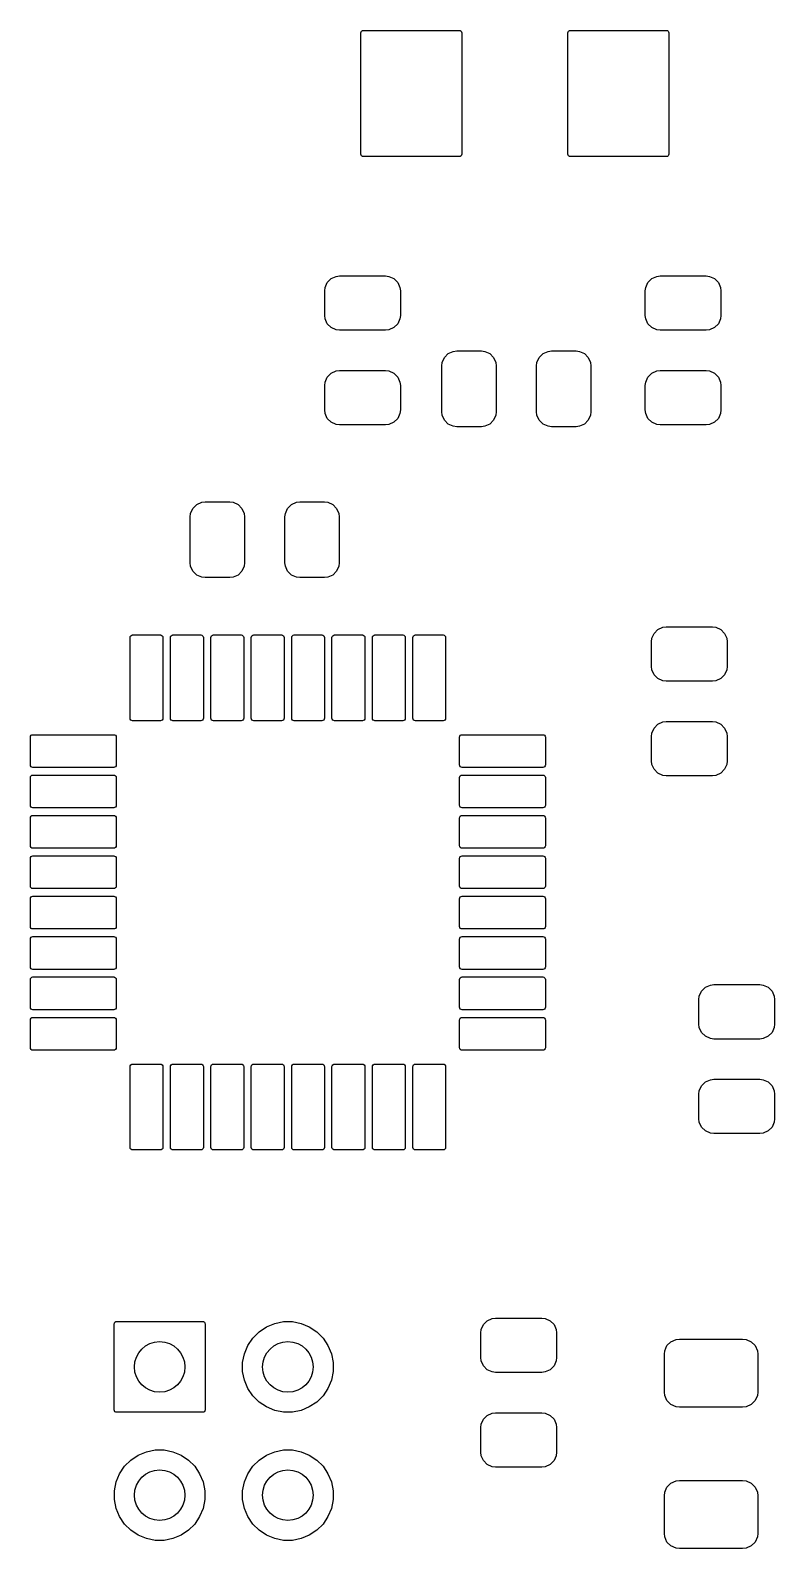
# Model space of a CAD drawing. Header units: inches. Extents: x 4.78 to 7.1, y -3.93 to -2.68.
# Drawn here: x 5.879 to 6.46, y -3.892 to -2.708 of the extents above; entities that cross this region are included whole.
import ezdxf

# ---------------------------------------------------------------- set-up
doc = ezdxf.new("R2010")
doc.units = ezdxf.units.IN
doc.header["$MEASUREMENT"] = 0
doc.layers.add('BLACK', color=250, linetype='CONTINUOUS')

msp = doc.modelspace()

# ---------------------------------------------------------------- linework, layer by layer
at = {"layer": 'BLACK', "linetype": 'CONTINUOUS'}
for p, q in [((6.1369, -2.7098), (6.1371, -2.709)), ((6.1369, -2.8042), (6.1369, -2.7098)), ((6.1371, -2.709), (6.1375, -2.7084)), ((6.1375, -2.7084), (6.1381, -2.7079)), ((6.1381, -2.7079), (6.1389, -2.7078)), ((6.1389, -2.7078), (6.2137, -2.7078)), ((6.2137, -2.7078), (6.2144, -2.7079)), ((6.2144, -2.7079), (6.2151, -2.7084)), ((6.2151, -2.7084), (6.2155, -2.709)), ((6.2155, -2.709), (6.2157, -2.7098)), ((6.2157, -2.7098), (6.2157, -2.8042)), ((6.2983, -2.7098), (6.2985, -2.709)), ((6.2983, -2.8042), (6.2983, -2.7098)), ((6.2985, -2.709), (6.2989, -2.7084)), ((6.2989, -2.7084), (6.2996, -2.7079)), ((6.2996, -2.7079), (6.3003, -2.7078)), ((6.3003, -2.7078), (6.3751, -2.7078)), ((6.3751, -2.7078), (6.3759, -2.7079)), ((6.3759, -2.7079), (6.3765, -2.7084)), ((6.3765, -2.7084), (6.3769, -2.709)), ((6.3769, -2.709), (6.3771, -2.7098)), ((6.3771, -2.7098), (6.3771, -2.8042)), ((6.1371, -2.805), (6.1369, -2.8042)), ((6.1375, -2.8056), (6.1371, -2.805)), ((6.1381, -2.8061), (6.1375, -2.8056)), ((6.2151, -2.8056), (6.2144, -2.8061)), ((6.2155, -2.805), (6.2151, -2.8056)), ((6.2157, -2.8042), (6.2155, -2.805)), ((6.2985, -2.805), (6.2983, -2.8042)), ((6.2989, -2.8056), (6.2985, -2.805)), ((6.2996, -2.8061), (6.2989, -2.8056)), ((6.3765, -2.8056), (6.3759, -2.8061)), ((6.3769, -2.805), (6.3765, -2.8056)), ((6.3771, -2.8042), (6.3769, -2.805)), ((6.1389, -2.8062), (6.1381, -2.8061)), ((6.2137, -2.8062), (6.1389, -2.8062)), ((6.2144, -2.8061), (6.2137, -2.8062)), ((6.3003, -2.8062), (6.2996, -2.8061)), ((6.3751, -2.8062), (6.3003, -2.8062)), ((6.3759, -2.8061), (6.3751, -2.8062)), ((6.1137, -2.9013), (6.1176, -2.8996)), ((6.1176, -2.8996), (6.1202, -2.8993)), ((6.1202, -2.8993), (6.1562, -2.8993)), ((6.1562, -2.8993), (6.1588, -2.8996)), ((6.1588, -2.8996), (6.1627, -2.9013)), ((6.3637, -2.9013), (6.3676, -2.8996)), ((6.3676, -2.8996), (6.3702, -2.8993)), ((6.3702, -2.8993), (6.4062, -2.8993)), ((6.4062, -2.8993), (6.4088, -2.8996)), ((6.4088, -2.8996), (6.4127, -2.9013)), ((6.1087, -2.9108), (6.109, -2.9082)), ((6.1087, -2.93), (6.1087, -2.9108)), ((6.109, -2.9082), (6.1107, -2.9043)), ((6.1107, -2.9043), (6.1137, -2.9013)), ((6.1627, -2.9013), (6.1657, -2.9043)), ((6.1657, -2.9043), (6.1674, -2.9082)), ((6.1674, -2.9082), (6.1677, -2.9108)), ((6.1677, -2.9108), (6.1677, -2.93)), ((6.3587, -2.9108), (6.359, -2.9082)), ((6.3587, -2.93), (6.3587, -2.9108)), ((6.359, -2.9082), (6.3607, -2.9043)), ((6.3607, -2.9043), (6.3637, -2.9013)), ((6.4127, -2.9013), (6.4157, -2.9043)), ((6.4157, -2.9043), (6.4174, -2.9082)), ((6.4174, -2.9082), (6.4177, -2.9108)), ((6.4177, -2.9108), (6.4177, -2.93)), ((6.109, -2.9327), (6.1087, -2.93)), ((6.1107, -2.9365), (6.109, -2.9327)), ((6.1674, -2.9327), (6.1657, -2.9365)), ((6.1677, -2.93), (6.1674, -2.9327)), ((6.359, -2.9327), (6.3587, -2.93)), ((6.3607, -2.9365), (6.359, -2.9327)), ((6.4174, -2.9327), (6.4157, -2.9365)), ((6.4177, -2.93), (6.4174, -2.9327)), ((6.1137, -2.9396), (6.1107, -2.9365)), ((6.1176, -2.9413), (6.1137, -2.9396)), ((6.1202, -2.9416), (6.1176, -2.9413)), ((6.1562, -2.9416), (6.1202, -2.9416)), ((6.1588, -2.9413), (6.1562, -2.9416)), ((6.1627, -2.9396), (6.1588, -2.9413)), ((6.1657, -2.9365), (6.1627, -2.9396)), ((6.3637, -2.9396), (6.3607, -2.9365)), ((6.3676, -2.9413), (6.3637, -2.9396)), ((6.3702, -2.9416), (6.3676, -2.9413)), ((6.4062, -2.9416), (6.3702, -2.9416)), ((6.4088, -2.9413), (6.4062, -2.9416)), ((6.4127, -2.9396), (6.4088, -2.9413)), ((6.4157, -2.9365), (6.4127, -2.9396)), ((6.2051, -2.9598), (6.209, -2.9581)), ((6.209, -2.9581), (6.2117, -2.9578)), ((6.2117, -2.9578), (6.2309, -2.9578)), ((6.2309, -2.9578), (6.2335, -2.9581)), ((6.2335, -2.9581), (6.2374, -2.9598)), ((6.279, -2.9598), (6.2829, -2.9581)), ((6.2829, -2.9581), (6.2855, -2.9578)), ((6.2855, -2.9578), (6.3047, -2.9578)), ((6.3047, -2.9578), (6.3073, -2.9581)), ((6.3073, -2.9581), (6.3112, -2.9598)), ((6.2001, -2.9694), (6.2004, -2.9667)), ((6.2001, -3.0053), (6.2001, -2.9694)), ((6.2004, -2.9667), (6.2021, -2.9628)), ((6.2021, -2.9628), (6.2051, -2.9598)), ((6.2374, -2.9598), (6.2404, -2.9628)), ((6.2404, -2.9628), (6.2421, -2.9667)), ((6.2421, -2.9667), (6.2424, -2.9694)), ((6.2424, -2.9694), (6.2424, -3.0053)), ((6.2739, -2.9694), (6.2742, -2.9667)), ((6.2739, -3.0053), (6.2739, -2.9694)), ((6.2742, -2.9667), (6.276, -2.9628)), ((6.276, -2.9628), (6.279, -2.9598)), ((6.3112, -2.9598), (6.3142, -2.9628)), ((6.3142, -2.9628), (6.316, -2.9667)), ((6.316, -2.9667), (6.3163, -2.9694)), ((6.3163, -2.9694), (6.3163, -3.0053)), ((6.1087, -2.9846), (6.109, -2.982)), ((6.109, -2.982), (6.1107, -2.9781)), ((6.1107, -2.9781), (6.1137, -2.9751)), ((6.1137, -2.9751), (6.1176, -2.9734)), ((6.1176, -2.9734), (6.1202, -2.9731)), ((6.1202, -2.9731), (6.1562, -2.9731)), ((6.1562, -2.9731), (6.1588, -2.9734)), ((6.1588, -2.9734), (6.1627, -2.9751)), ((6.1627, -2.9751), (6.1657, -2.9781)), ((6.1657, -2.9781), (6.1674, -2.982)), ((6.1674, -2.982), (6.1677, -2.9846)), ((6.3587, -2.9846), (6.359, -2.982)), ((6.359, -2.982), (6.3607, -2.9781)), ((6.3607, -2.9781), (6.3637, -2.9751)), ((6.3637, -2.9751), (6.3676, -2.9734)), ((6.3676, -2.9734), (6.3702, -2.9731)), ((6.3702, -2.9731), (6.4062, -2.9731)), ((6.4062, -2.9731), (6.4088, -2.9734)), ((6.4088, -2.9734), (6.4127, -2.9751)), ((6.4127, -2.9751), (6.4157, -2.9781)), ((6.4157, -2.9781), (6.4174, -2.982)), ((6.4174, -2.982), (6.4177, -2.9846)), ((6.1087, -3.0038), (6.1087, -2.9846)), ((6.1677, -2.9846), (6.1677, -3.0038)), ((6.3587, -3.0038), (6.3587, -2.9846)), ((6.4177, -2.9846), (6.4177, -3.0038)), ((6.109, -3.0065), (6.1087, -3.0038)), ((6.1107, -3.0104), (6.109, -3.0065)), ((6.1674, -3.0065), (6.1657, -3.0104)), ((6.1677, -3.0038), (6.1674, -3.0065)), ((6.2004, -3.0079), (6.2001, -3.0053)), ((6.2424, -3.0053), (6.2421, -3.0079)), ((6.2742, -3.0079), (6.2739, -3.0053)), ((6.3163, -3.0053), (6.316, -3.0079)), ((6.359, -3.0065), (6.3587, -3.0038)), ((6.3607, -3.0104), (6.359, -3.0065)), ((6.4174, -3.0065), (6.4157, -3.0104)), ((6.4177, -3.0038), (6.4174, -3.0065)), ((6.1137, -3.0134), (6.1107, -3.0104)), ((6.1176, -3.0151), (6.1137, -3.0134)), ((6.1202, -3.0154), (6.1176, -3.0151)), ((6.1562, -3.0154), (6.1202, -3.0154)), ((6.1588, -3.0151), (6.1562, -3.0154)), ((6.1627, -3.0134), (6.1588, -3.0151)), ((6.1657, -3.0104), (6.1627, -3.0134)), ((6.2021, -3.0118), (6.2004, -3.0079)), ((6.2051, -3.0148), (6.2021, -3.0118)), ((6.209, -3.0165), (6.2051, -3.0148)), ((6.2117, -3.0169), (6.209, -3.0165)), ((6.2309, -3.0169), (6.2117, -3.0169)), ((6.2335, -3.0165), (6.2309, -3.0169)), ((6.2374, -3.0148), (6.2335, -3.0165)), ((6.2404, -3.0118), (6.2374, -3.0148)), ((6.2421, -3.0079), (6.2404, -3.0118)), ((6.276, -3.0118), (6.2742, -3.0079)), ((6.279, -3.0148), (6.276, -3.0118)), ((6.2829, -3.0165), (6.279, -3.0148)), ((6.2855, -3.0169), (6.2829, -3.0165)), ((6.3047, -3.0169), (6.2855, -3.0169)), ((6.3073, -3.0165), (6.3047, -3.0169)), ((6.3112, -3.0148), (6.3073, -3.0165)), ((6.3142, -3.0118), (6.3112, -3.0148)), ((6.316, -3.0079), (6.3142, -3.0118)), ((6.3637, -3.0134), (6.3607, -3.0104)), ((6.3676, -3.0151), (6.3637, -3.0134)), ((6.3702, -3.0154), (6.3676, -3.0151)), ((6.4062, -3.0154), (6.3702, -3.0154)), ((6.4088, -3.0151), (6.4062, -3.0154)), ((6.4127, -3.0134), (6.4088, -3.0151)), ((6.4157, -3.0104), (6.4127, -3.0134)), ((6.006, -3.0805), (6.009, -3.0775)), ((6.009, -3.0775), (6.0128, -3.0758)), ((6.0128, -3.0758), (6.0155, -3.0755)), ((6.0155, -3.0755), (6.0347, -3.0755)), ((6.0347, -3.0755), (6.0373, -3.0758)), ((6.0373, -3.0758), (6.0412, -3.0775)), ((6.0412, -3.0775), (6.0442, -3.0805)), ((6.0798, -3.0805), (6.0828, -3.0775)), ((6.0828, -3.0775), (6.0867, -3.0758)), ((6.0867, -3.0758), (6.0893, -3.0755)), ((6.0893, -3.0755), (6.1085, -3.0755)), ((6.1085, -3.0755), (6.1112, -3.0758)), ((6.1112, -3.0758), (6.115, -3.0775)), ((6.115, -3.0775), (6.118, -3.0805)), ((6.0039, -3.087), (6.0042, -3.0844)), ((6.0039, -3.123), (6.0039, -3.087)), ((6.0042, -3.0844), (6.006, -3.0805)), ((6.0442, -3.0805), (6.0459, -3.0844)), ((6.0459, -3.0844), (6.0463, -3.087)), ((6.0463, -3.087), (6.0463, -3.123)), ((6.0777, -3.087), (6.0781, -3.0844)), ((6.0777, -3.123), (6.0777, -3.087)), ((6.0781, -3.0844), (6.0798, -3.0805)), ((6.118, -3.0805), (6.1198, -3.0844)), ((6.1198, -3.0844), (6.1201, -3.087)), ((6.1201, -3.087), (6.1201, -3.123)), ((6.0042, -3.1256), (6.0039, -3.123)), ((6.0463, -3.123), (6.0459, -3.1256)), ((6.0781, -3.1256), (6.0777, -3.123)), ((6.1201, -3.123), (6.1198, -3.1256)), ((6.006, -3.1295), (6.0042, -3.1256)), ((6.009, -3.1325), (6.006, -3.1295)), ((6.0128, -3.1342), (6.009, -3.1325)), ((6.0155, -3.1345), (6.0128, -3.1342)), ((6.0347, -3.1345), (6.0155, -3.1345)), ((6.0373, -3.1342), (6.0347, -3.1345)), ((6.0412, -3.1325), (6.0373, -3.1342)), ((6.0442, -3.1295), (6.0412, -3.1325)), ((6.0459, -3.1256), (6.0442, -3.1295)), ((6.0798, -3.1295), (6.0781, -3.1256)), ((6.0828, -3.1325), (6.0798, -3.1295)), ((6.0867, -3.1342), (6.0828, -3.1325)), ((6.0893, -3.1345), (6.0867, -3.1342)), ((6.1085, -3.1345), (6.0893, -3.1345)), ((6.1112, -3.1342), (6.1085, -3.1345)), ((6.115, -3.1325), (6.1112, -3.1342)), ((6.118, -3.1295), (6.115, -3.1325)), ((6.1198, -3.1256), (6.118, -3.1295)), ((5.957, -3.1812), (5.9571, -3.1804)), ((5.957, -3.2442), (5.957, -3.1812)), ((5.9571, -3.1804), (5.9575, -3.1798)), ((5.9575, -3.1798), (5.9582, -3.1794)), ((5.9582, -3.1794), (5.9589, -3.1792)), ((5.9589, -3.1792), (5.9806, -3.1792)), ((5.9806, -3.1792), (5.9813, -3.1794)), ((5.9813, -3.1794), (5.982, -3.1798)), ((5.982, -3.1798), (5.9824, -3.1804)), ((5.9824, -3.1804), (5.9826, -3.1812)), ((5.9826, -3.1812), (5.9826, -3.2442)), ((5.9885, -3.1812), (5.9886, -3.1804)), ((5.9885, -3.2442), (5.9885, -3.1812)), ((5.9886, -3.1804), (5.989, -3.1798)), ((5.989, -3.1798), (5.9897, -3.1794)), ((5.9897, -3.1794), (5.9904, -3.1792)), ((5.9904, -3.1792), (6.0121, -3.1792)), ((6.0121, -3.1792), (6.0128, -3.1794)), ((6.0128, -3.1794), (6.0135, -3.1798)), ((6.0135, -3.1798), (6.0139, -3.1804)), ((6.0139, -3.1804), (6.0141, -3.1812)), ((6.0141, -3.1812), (6.0141, -3.2442)), ((6.02, -3.1812), (6.0201, -3.1804)), ((6.02, -3.2442), (6.02, -3.1812)), ((6.0201, -3.1804), (6.0205, -3.1798)), ((6.0205, -3.1798), (6.0212, -3.1794)), ((6.0212, -3.1794), (6.0219, -3.1792)), ((6.0219, -3.1792), (6.0436, -3.1792)), ((6.0436, -3.1792), (6.0443, -3.1794)), ((6.0443, -3.1794), (6.045, -3.1798)), ((6.045, -3.1798), (6.0454, -3.1804)), ((6.0454, -3.1804), (6.0456, -3.1812)), ((6.0456, -3.1812), (6.0456, -3.2442)), ((6.0515, -3.1812), (6.0516, -3.1804)), ((6.0515, -3.2442), (6.0515, -3.1812)), ((6.0516, -3.1804), (6.052, -3.1798)), ((6.052, -3.1798), (6.0527, -3.1794)), ((6.0527, -3.1794), (6.0534, -3.1792)), ((6.0534, -3.1792), (6.0751, -3.1792)), ((6.0751, -3.1792), (6.0758, -3.1794)), ((6.0758, -3.1794), (6.0765, -3.1798)), ((6.0765, -3.1798), (6.0769, -3.1804)), ((6.0769, -3.1804), (6.077, -3.1812)), ((6.077, -3.1812), (6.077, -3.2442)), ((6.083, -3.1812), (6.0831, -3.1804)), ((6.083, -3.2442), (6.083, -3.1812)), ((6.0831, -3.1804), (6.0835, -3.1798)), ((6.0835, -3.1798), (6.0842, -3.1794)), ((6.0842, -3.1794), (6.0849, -3.1792)), ((6.0849, -3.1792), (6.1066, -3.1792)), ((6.1066, -3.1792), (6.1073, -3.1794)), ((6.1073, -3.1794), (6.108, -3.1798)), ((6.108, -3.1798), (6.1084, -3.1804)), ((6.1084, -3.1804), (6.1085, -3.1812)), ((6.1085, -3.1812), (6.1085, -3.2442)), ((6.1144, -3.1812), (6.1146, -3.1804)), ((6.1144, -3.2442), (6.1144, -3.1812)), ((6.1146, -3.1804), (6.115, -3.1798)), ((6.115, -3.1798), (6.1157, -3.1794)), ((6.1157, -3.1794), (6.1164, -3.1792)), ((6.1164, -3.1792), (6.1381, -3.1792)), ((6.1381, -3.1792), (6.1388, -3.1794)), ((6.1388, -3.1794), (6.1395, -3.1798)), ((6.1395, -3.1798), (6.1399, -3.1804)), ((6.1399, -3.1804), (6.14, -3.1812)), ((6.14, -3.1812), (6.14, -3.2442)), ((6.1459, -3.1812), (6.1461, -3.1804)), ((6.1459, -3.2442), (6.1459, -3.1812)), ((6.1461, -3.1804), (6.1465, -3.1798)), ((6.1465, -3.1798), (6.1472, -3.1794)), ((6.1472, -3.1794), (6.1479, -3.1792)), ((6.1479, -3.1792), (6.1696, -3.1792)), ((6.1696, -3.1792), (6.1703, -3.1794)), ((6.1703, -3.1794), (6.171, -3.1798)), ((6.171, -3.1798), (6.1714, -3.1804)), ((6.1714, -3.1804), (6.1715, -3.1812)), ((6.1715, -3.1812), (6.1715, -3.2442)), ((6.1774, -3.1812), (6.1776, -3.1804)), ((6.1774, -3.2442), (6.1774, -3.1812)), ((6.1776, -3.1804), (6.178, -3.1798)), ((6.178, -3.1798), (6.1787, -3.1794)), ((6.1787, -3.1794), (6.1794, -3.1792)), ((6.1794, -3.1792), (6.2011, -3.1792)), ((6.2011, -3.1792), (6.2018, -3.1794)), ((6.2018, -3.1794), (6.2025, -3.1798)), ((6.2025, -3.1798), (6.2029, -3.1804)), ((6.2029, -3.1804), (6.203, -3.1812)), ((6.203, -3.1812), (6.203, -3.2442)), ((6.3635, -3.1845), (6.3638, -3.1818)), ((6.3635, -3.2037), (6.3635, -3.1845)), ((6.3638, -3.1818), (6.3655, -3.178)), ((6.3655, -3.178), (6.3685, -3.175)), ((6.3685, -3.175), (6.3724, -3.1732)), ((6.3724, -3.1732), (6.375, -3.1729)), ((6.375, -3.1729), (6.411, -3.1729)), ((6.411, -3.1729), (6.4136, -3.1732)), ((6.4136, -3.1732), (6.4175, -3.175)), ((6.4175, -3.175), (6.4205, -3.178)), ((6.4205, -3.178), (6.4222, -3.1818)), ((6.4222, -3.1818), (6.4225, -3.1845)), ((6.4225, -3.1845), (6.4225, -3.2037)), ((6.3638, -3.2063), (6.3635, -3.2037)), ((6.3655, -3.2102), (6.3638, -3.2063)), ((6.4222, -3.2063), (6.4205, -3.2102)), ((6.4225, -3.2037), (6.4222, -3.2063)), ((6.3685, -3.2132), (6.3655, -3.2102)), ((6.3724, -3.2149), (6.3685, -3.2132)), ((6.375, -3.2153), (6.3724, -3.2149)), ((6.411, -3.2153), (6.375, -3.2153)), ((6.4136, -3.2149), (6.411, -3.2153)), ((6.4175, -3.2132), (6.4136, -3.2149)), ((6.4205, -3.2102), (6.4175, -3.2132)), ((5.9571, -3.2449), (5.957, -3.2442)), ((5.9575, -3.2456), (5.9571, -3.2449)), ((5.9582, -3.246), (5.9575, -3.2456)), ((5.9589, -3.2461), (5.9582, -3.246)), ((5.9806, -3.2461), (5.9589, -3.2461)), ((5.9813, -3.246), (5.9806, -3.2461)), ((5.982, -3.2456), (5.9813, -3.246)), ((5.9824, -3.2449), (5.982, -3.2456)), ((5.9826, -3.2442), (5.9824, -3.2449)), ((5.9886, -3.2449), (5.9885, -3.2442)), ((5.989, -3.2456), (5.9886, -3.2449)), ((5.9897, -3.246), (5.989, -3.2456)), ((5.9904, -3.2461), (5.9897, -3.246)), ((6.0121, -3.2461), (5.9904, -3.2461)), ((6.0128, -3.246), (6.0121, -3.2461)), ((6.0135, -3.2456), (6.0128, -3.246)), ((6.0139, -3.2449), (6.0135, -3.2456)), ((6.0141, -3.2442), (6.0139, -3.2449)), ((6.0201, -3.2449), (6.02, -3.2442)), ((6.0205, -3.2456), (6.0201, -3.2449)), ((6.0212, -3.246), (6.0205, -3.2456)), ((6.0219, -3.2461), (6.0212, -3.246)), ((6.0436, -3.2461), (6.0219, -3.2461)), ((6.0443, -3.246), (6.0436, -3.2461)), ((6.045, -3.2456), (6.0443, -3.246)), ((6.0454, -3.2449), (6.045, -3.2456)), ((6.0456, -3.2442), (6.0454, -3.2449)), ((6.0516, -3.2449), (6.0515, -3.2442)), ((6.052, -3.2456), (6.0516, -3.2449)), ((6.0527, -3.246), (6.052, -3.2456)), ((6.0534, -3.2461), (6.0527, -3.246)), ((6.0751, -3.2461), (6.0534, -3.2461)), ((6.0758, -3.246), (6.0751, -3.2461)), ((6.0765, -3.2456), (6.0758, -3.246)), ((6.0769, -3.2449), (6.0765, -3.2456)), ((6.077, -3.2442), (6.0769, -3.2449)), ((6.0831, -3.2449), (6.083, -3.2442)), ((6.0835, -3.2456), (6.0831, -3.2449)), ((6.0842, -3.246), (6.0835, -3.2456)), ((6.0849, -3.2461), (6.0842, -3.246)), ((6.1066, -3.2461), (6.0849, -3.2461)), ((6.1073, -3.246), (6.1066, -3.2461)), ((6.108, -3.2456), (6.1073, -3.246)), ((6.1084, -3.2449), (6.108, -3.2456)), ((6.1085, -3.2442), (6.1084, -3.2449)), ((6.1146, -3.2449), (6.1144, -3.2442)), ((6.115, -3.2456), (6.1146, -3.2449)), ((6.1157, -3.246), (6.115, -3.2456)), ((6.1164, -3.2461), (6.1157, -3.246)), ((6.1381, -3.2461), (6.1164, -3.2461)), ((6.1388, -3.246), (6.1381, -3.2461)), ((6.1395, -3.2456), (6.1388, -3.246)), ((6.1399, -3.2449), (6.1395, -3.2456)), ((6.14, -3.2442), (6.1399, -3.2449)), ((6.1461, -3.2449), (6.1459, -3.2442)), ((6.1465, -3.2456), (6.1461, -3.2449)), ((6.1472, -3.246), (6.1465, -3.2456)), ((6.1479, -3.2461), (6.1472, -3.246)), ((6.1696, -3.2461), (6.1479, -3.2461)), ((6.1703, -3.246), (6.1696, -3.2461)), ((6.171, -3.2456), (6.1703, -3.246)), ((6.1714, -3.2449), (6.171, -3.2456)), ((6.1715, -3.2442), (6.1714, -3.2449)), ((6.1776, -3.2449), (6.1774, -3.2442)), ((6.178, -3.2456), (6.1776, -3.2449)), ((6.1787, -3.246), (6.178, -3.2456)), ((6.1794, -3.2461), (6.1787, -3.246)), ((6.2011, -3.2461), (6.1794, -3.2461)), ((6.2018, -3.246), (6.2011, -3.2461)), ((6.2025, -3.2456), (6.2018, -3.246)), ((6.2029, -3.2449), (6.2025, -3.2456)), ((6.203, -3.2442), (6.2029, -3.2449)), ((6.3635, -3.2583), (6.3638, -3.2557)), ((6.3638, -3.2557), (6.3655, -3.2518)), ((6.3655, -3.2518), (6.3685, -3.2488)), ((6.3685, -3.2488), (6.3724, -3.2471)), ((6.3724, -3.2471), (6.375, -3.2467)), ((6.375, -3.2467), (6.411, -3.2467)), ((6.411, -3.2467), (6.4136, -3.2471)), ((6.4136, -3.2471), (6.4175, -3.2488)), ((6.4175, -3.2488), (6.4205, -3.2518)), ((6.4205, -3.2518), (6.4222, -3.2557)), ((6.4222, -3.2557), (6.4225, -3.2583)), ((5.8792, -3.2589), (5.8794, -3.2582)), ((5.8792, -3.2806), (5.8792, -3.2589)), ((5.8794, -3.2582), (5.8798, -3.2575)), ((5.8798, -3.2575), (5.8804, -3.2571)), ((5.8804, -3.2571), (5.8812, -3.257)), ((5.8812, -3.257), (5.9442, -3.257)), ((5.9442, -3.257), (5.9449, -3.2571)), ((5.9449, -3.2571), (5.9456, -3.2575)), ((5.9456, -3.2575), (5.946, -3.2582)), ((5.946, -3.2582), (5.9461, -3.2589)), ((5.9461, -3.2589), (5.9461, -3.2806)), ((6.2139, -3.2589), (6.214, -3.2582)), ((6.2139, -3.2806), (6.2139, -3.2589)), ((6.214, -3.2582), (6.2144, -3.2575)), ((6.2144, -3.2575), (6.2151, -3.2571)), ((6.2151, -3.2571), (6.2158, -3.257)), ((6.2158, -3.257), (6.2788, -3.257)), ((6.2788, -3.257), (6.2796, -3.2571)), ((6.2796, -3.2571), (6.2802, -3.2575)), ((6.2802, -3.2575), (6.2806, -3.2582)), ((6.2806, -3.2582), (6.2808, -3.2589)), ((6.2808, -3.2589), (6.2808, -3.2806)), ((6.3635, -3.2775), (6.3635, -3.2583)), ((6.4225, -3.2583), (6.4225, -3.2775)), ((6.3638, -3.2802), (6.3635, -3.2775)), ((6.4225, -3.2775), (6.4222, -3.2802)), ((5.8794, -3.2813), (5.8792, -3.2806)), ((5.8792, -3.2904), (5.8794, -3.2897)), ((5.8792, -3.3121), (5.8792, -3.2904)), ((5.8798, -3.282), (5.8794, -3.2813)), ((5.8794, -3.2897), (5.8798, -3.289)), ((5.8804, -3.2824), (5.8798, -3.282)), ((5.8798, -3.289), (5.8804, -3.2886)), ((5.8812, -3.2826), (5.8804, -3.2824)), ((5.8804, -3.2886), (5.8812, -3.2885)), ((5.9442, -3.2826), (5.8812, -3.2826)), ((5.8812, -3.2885), (5.9442, -3.2885)), ((5.9449, -3.2824), (5.9442, -3.2826)), ((5.9442, -3.2885), (5.9449, -3.2886)), ((5.9456, -3.282), (5.9449, -3.2824)), ((5.9449, -3.2886), (5.9456, -3.289)), ((5.946, -3.2813), (5.9456, -3.282)), ((5.9456, -3.289), (5.946, -3.2897)), ((5.9461, -3.2806), (5.946, -3.2813)), ((5.946, -3.2897), (5.9461, -3.2904)), ((5.9461, -3.2904), (5.9461, -3.3121)), ((6.214, -3.2813), (6.2139, -3.2806)), ((6.2139, -3.2904), (6.214, -3.2897)), ((6.2139, -3.3121), (6.2139, -3.2904)), ((6.2144, -3.282), (6.214, -3.2813)), ((6.214, -3.2897), (6.2144, -3.289)), ((6.2151, -3.2824), (6.2144, -3.282)), ((6.2144, -3.289), (6.2151, -3.2886)), ((6.2158, -3.2826), (6.2151, -3.2824)), ((6.2151, -3.2886), (6.2158, -3.2885)), ((6.2788, -3.2826), (6.2158, -3.2826)), ((6.2158, -3.2885), (6.2788, -3.2885)), ((6.2796, -3.2824), (6.2788, -3.2826)), ((6.2788, -3.2885), (6.2796, -3.2886)), ((6.2802, -3.282), (6.2796, -3.2824)), ((6.2796, -3.2886), (6.2802, -3.289)), ((6.2806, -3.2813), (6.2802, -3.282)), ((6.2802, -3.289), (6.2806, -3.2897)), ((6.2808, -3.2806), (6.2806, -3.2813)), ((6.2806, -3.2897), (6.2808, -3.2904)), ((6.2808, -3.2904), (6.2808, -3.3121)), ((6.3655, -3.284), (6.3638, -3.2802)), ((6.3685, -3.287), (6.3655, -3.284)), ((6.3724, -3.2888), (6.3685, -3.287)), ((6.375, -3.2891), (6.3724, -3.2888)), ((6.411, -3.2891), (6.375, -3.2891)), ((6.4136, -3.2888), (6.411, -3.2891)), ((6.4175, -3.287), (6.4136, -3.2888)), ((6.4205, -3.284), (6.4175, -3.287)), ((6.4222, -3.2802), (6.4205, -3.284)), ((5.8794, -3.3128), (5.8792, -3.3121)), ((5.8798, -3.3135), (5.8794, -3.3128)), ((5.8804, -3.3139), (5.8798, -3.3135)), ((5.8812, -3.3141), (5.8804, -3.3139)), ((5.9442, -3.3141), (5.8812, -3.3141)), ((5.9449, -3.3139), (5.9442, -3.3141)), ((5.9456, -3.3135), (5.9449, -3.3139)), ((5.946, -3.3128), (5.9456, -3.3135)), ((5.9461, -3.3121), (5.946, -3.3128)), ((6.214, -3.3128), (6.2139, -3.3121)), ((6.2144, -3.3135), (6.214, -3.3128)), ((6.2151, -3.3139), (6.2144, -3.3135)), ((6.2158, -3.3141), (6.2151, -3.3139)), ((6.2788, -3.3141), (6.2158, -3.3141)), ((6.2796, -3.3139), (6.2788, -3.3141)), ((6.2802, -3.3135), (6.2796, -3.3139)), ((6.2806, -3.3128), (6.2802, -3.3135)), ((6.2808, -3.3121), (6.2806, -3.3128)), ((5.8792, -3.3219), (5.8794, -3.3212)), ((5.8792, -3.3436), (5.8792, -3.3219)), ((5.8794, -3.3212), (5.8798, -3.3205)), ((5.8798, -3.3205), (5.8804, -3.3201)), ((5.8804, -3.3201), (5.8812, -3.32)), ((5.8812, -3.32), (5.9442, -3.32)), ((5.9442, -3.32), (5.9449, -3.3201)), ((5.9449, -3.3201), (5.9456, -3.3205)), ((5.9456, -3.3205), (5.946, -3.3212)), ((5.946, -3.3212), (5.9461, -3.3219)), ((5.9461, -3.3219), (5.9461, -3.3436)), ((6.2139, -3.3219), (6.214, -3.3212)), ((6.2139, -3.3436), (6.2139, -3.3219)), ((6.214, -3.3212), (6.2144, -3.3205)), ((6.2144, -3.3205), (6.2151, -3.3201)), ((6.2151, -3.3201), (6.2158, -3.32)), ((6.2158, -3.32), (6.2788, -3.32)), ((6.2788, -3.32), (6.2796, -3.3201)), ((6.2796, -3.3201), (6.2802, -3.3205)), ((6.2802, -3.3205), (6.2806, -3.3212)), ((6.2806, -3.3212), (6.2808, -3.3219)), ((6.2808, -3.3219), (6.2808, -3.3436)), ((5.8794, -3.3443), (5.8792, -3.3436)), ((5.8798, -3.345), (5.8794, -3.3443)), ((5.8804, -3.3454), (5.8798, -3.345)), ((5.8812, -3.3456), (5.8804, -3.3454)), ((5.9442, -3.3456), (5.8812, -3.3456)), ((5.9449, -3.3454), (5.9442, -3.3456)), ((5.9456, -3.345), (5.9449, -3.3454)), ((5.946, -3.3443), (5.9456, -3.345)), ((5.9461, -3.3436), (5.946, -3.3443)), ((6.214, -3.3443), (6.2139, -3.3436)), ((6.2144, -3.345), (6.214, -3.3443)), ((6.2151, -3.3454), (6.2144, -3.345)), ((6.2158, -3.3456), (6.2151, -3.3454)), ((6.2788, -3.3456), (6.2158, -3.3456)), ((6.2796, -3.3454), (6.2788, -3.3456)), ((6.2802, -3.345), (6.2796, -3.3454)), ((6.2806, -3.3443), (6.2802, -3.345)), ((6.2808, -3.3436), (6.2806, -3.3443)), ((5.8792, -3.3534), (5.8794, -3.3527)), ((5.8792, -3.3751), (5.8792, -3.3534)), ((5.8794, -3.3527), (5.8798, -3.352)), ((5.8798, -3.352), (5.8804, -3.3516)), ((5.8804, -3.3516), (5.8812, -3.3515)), ((5.8812, -3.3515), (5.9442, -3.3515)), ((5.9442, -3.3515), (5.9449, -3.3516)), ((5.9449, -3.3516), (5.9456, -3.352)), ((5.9456, -3.352), (5.946, -3.3527)), ((5.946, -3.3527), (5.9461, -3.3534)), ((5.9461, -3.3534), (5.9461, -3.3751)), ((6.2139, -3.3534), (6.214, -3.3527)), ((6.2139, -3.3751), (6.2139, -3.3534)), ((6.214, -3.3527), (6.2144, -3.352)), ((6.2144, -3.352), (6.2151, -3.3516)), ((6.2151, -3.3516), (6.2158, -3.3515)), ((6.2158, -3.3515), (6.2788, -3.3515)), ((6.2788, -3.3515), (6.2796, -3.3516)), ((6.2796, -3.3516), (6.2802, -3.352)), ((6.2802, -3.352), (6.2806, -3.3527)), ((6.2806, -3.3527), (6.2808, -3.3534)), ((6.2808, -3.3534), (6.2808, -3.3751)), ((5.8794, -3.3758), (5.8792, -3.3751)), ((5.8792, -3.3849), (5.8794, -3.3842)), ((5.8792, -3.4066), (5.8792, -3.3849)), ((5.8798, -3.3765), (5.8794, -3.3758)), ((5.8794, -3.3842), (5.8798, -3.3835)), ((5.8804, -3.3769), (5.8798, -3.3765)), ((5.8798, -3.3835), (5.8804, -3.3831)), ((5.8812, -3.377), (5.8804, -3.3769)), ((5.8804, -3.3831), (5.8812, -3.383)), ((5.9442, -3.377), (5.8812, -3.377)), ((5.8812, -3.383), (5.9442, -3.383)), ((5.9449, -3.3769), (5.9442, -3.377)), ((5.9442, -3.383), (5.9449, -3.3831)), ((5.9456, -3.3765), (5.9449, -3.3769)), ((5.9449, -3.3831), (5.9456, -3.3835)), ((5.946, -3.3758), (5.9456, -3.3765)), ((5.9456, -3.3835), (5.946, -3.3842)), ((5.9461, -3.3751), (5.946, -3.3758)), ((5.946, -3.3842), (5.9461, -3.3849)), ((5.9461, -3.3849), (5.9461, -3.4066)), ((6.214, -3.3758), (6.2139, -3.3751)), ((6.2139, -3.3849), (6.214, -3.3842)), ((6.2139, -3.4066), (6.2139, -3.3849)), ((6.2144, -3.3765), (6.214, -3.3758)), ((6.214, -3.3842), (6.2144, -3.3835)), ((6.2151, -3.3769), (6.2144, -3.3765)), ((6.2144, -3.3835), (6.2151, -3.3831)), ((6.2158, -3.377), (6.2151, -3.3769)), ((6.2151, -3.3831), (6.2158, -3.383)), ((6.2788, -3.377), (6.2158, -3.377)), ((6.2158, -3.383), (6.2788, -3.383)), ((6.2796, -3.3769), (6.2788, -3.377)), ((6.2788, -3.383), (6.2796, -3.3831)), ((6.2802, -3.3765), (6.2796, -3.3769)), ((6.2796, -3.3831), (6.2802, -3.3835)), ((6.2806, -3.3758), (6.2802, -3.3765)), ((6.2802, -3.3835), (6.2806, -3.3842)), ((6.2808, -3.3751), (6.2806, -3.3758)), ((6.2806, -3.3842), (6.2808, -3.3849)), ((6.2808, -3.3849), (6.2808, -3.4066)), ((5.8794, -3.4073), (5.8792, -3.4066)), ((5.8798, -3.408), (5.8794, -3.4073)), ((5.8804, -3.4084), (5.8798, -3.408)), ((5.8812, -3.4085), (5.8804, -3.4084)), ((5.9442, -3.4085), (5.8812, -3.4085)), ((5.9449, -3.4084), (5.9442, -3.4085)), ((5.9456, -3.408), (5.9449, -3.4084)), ((5.946, -3.4073), (5.9456, -3.408)), ((5.9461, -3.4066), (5.946, -3.4073)), ((6.214, -3.4073), (6.2139, -3.4066)), ((6.2144, -3.408), (6.214, -3.4073)), ((6.2151, -3.4084), (6.2144, -3.408)), ((6.2158, -3.4085), (6.2151, -3.4084)), ((6.2788, -3.4085), (6.2158, -3.4085)), ((6.2796, -3.4084), (6.2788, -3.4085)), ((6.2802, -3.408), (6.2796, -3.4084)), ((6.2806, -3.4073), (6.2802, -3.408)), ((6.2808, -3.4066), (6.2806, -3.4073)), ((5.8792, -3.4164), (5.8794, -3.4157)), ((5.8792, -3.4381), (5.8792, -3.4164)), ((5.8794, -3.4157), (5.8798, -3.415)), ((5.8798, -3.415), (5.8804, -3.4146)), ((5.8804, -3.4146), (5.8812, -3.4144)), ((5.8812, -3.4144), (5.9442, -3.4144)), ((5.9442, -3.4144), (5.9449, -3.4146)), ((5.9449, -3.4146), (5.9456, -3.415)), ((5.9456, -3.415), (5.946, -3.4157)), ((5.946, -3.4157), (5.9461, -3.4164)), ((5.9461, -3.4164), (5.9461, -3.4381)), ((6.2139, -3.4164), (6.214, -3.4157)), ((6.2139, -3.4381), (6.2139, -3.4164)), ((6.214, -3.4157), (6.2144, -3.415)), ((6.2144, -3.415), (6.2151, -3.4146)), ((6.2151, -3.4146), (6.2158, -3.4144)), ((6.2158, -3.4144), (6.2788, -3.4144)), ((6.2788, -3.4144), (6.2796, -3.4146)), ((6.2796, -3.4146), (6.2802, -3.415)), ((6.2802, -3.415), (6.2806, -3.4157)), ((6.2806, -3.4157), (6.2808, -3.4164)), ((6.2808, -3.4164), (6.2808, -3.4381)), ((5.8794, -3.4388), (5.8792, -3.4381)), ((5.8798, -3.4395), (5.8794, -3.4388)), ((5.8804, -3.4399), (5.8798, -3.4395)), ((5.8812, -3.44), (5.8804, -3.4399)), ((5.9442, -3.44), (5.8812, -3.44)), ((5.9449, -3.4399), (5.9442, -3.44)), ((5.9456, -3.4395), (5.9449, -3.4399)), ((5.946, -3.4388), (5.9456, -3.4395)), ((5.9461, -3.4381), (5.946, -3.4388)), ((6.214, -3.4388), (6.2139, -3.4381)), ((6.2144, -3.4395), (6.214, -3.4388)), ((6.2151, -3.4399), (6.2144, -3.4395)), ((6.2158, -3.44), (6.2151, -3.4399)), ((6.2788, -3.44), (6.2158, -3.44)), ((6.2796, -3.4399), (6.2788, -3.44)), ((6.2802, -3.4395), (6.2796, -3.4399)), ((6.2806, -3.4388), (6.2802, -3.4395)), ((6.2808, -3.4381), (6.2806, -3.4388)), ((5.8792, -3.4479), (5.8794, -3.4472)), ((5.8792, -3.4696), (5.8792, -3.4479)), ((5.8794, -3.4472), (5.8798, -3.4465)), ((5.8798, -3.4465), (5.8804, -3.4461)), ((5.8804, -3.4461), (5.8812, -3.4459)), ((5.8812, -3.4459), (5.9442, -3.4459)), ((5.9442, -3.4459), (5.9449, -3.4461)), ((5.9449, -3.4461), (5.9456, -3.4465)), ((5.9456, -3.4465), (5.946, -3.4472)), ((5.946, -3.4472), (5.9461, -3.4479)), ((5.9461, -3.4479), (5.9461, -3.4696)), ((6.2139, -3.4479), (6.214, -3.4472)), ((6.2139, -3.4696), (6.2139, -3.4479)), ((6.214, -3.4472), (6.2144, -3.4465)), ((6.2144, -3.4465), (6.2151, -3.4461)), ((6.2151, -3.4461), (6.2158, -3.4459)), ((6.2158, -3.4459), (6.2788, -3.4459)), ((6.2788, -3.4459), (6.2796, -3.4461)), ((6.2796, -3.4461), (6.2802, -3.4465)), ((6.2802, -3.4465), (6.2806, -3.4472)), ((6.2806, -3.4472), (6.2808, -3.4479)), ((6.2808, -3.4479), (6.2808, -3.4696)), ((6.4008, -3.4608), (6.4025, -3.457)), ((6.4025, -3.457), (6.4055, -3.454)), ((6.4055, -3.454), (6.4094, -3.4522)), ((6.4094, -3.4522), (6.412, -3.4519)), ((6.412, -3.4519), (6.448, -3.4519)), ((6.448, -3.4519), (6.4506, -3.4522)), ((6.4506, -3.4522), (6.4545, -3.454)), ((6.4545, -3.454), (6.4575, -3.457)), ((6.4575, -3.457), (6.4592, -3.4608)), ((6.4005, -3.4635), (6.4008, -3.4608)), ((6.4005, -3.4827), (6.4005, -3.4635)), ((6.4592, -3.4608), (6.4595, -3.4635)), ((6.4595, -3.4635), (6.4595, -3.4827)), ((5.8794, -3.4703), (5.8792, -3.4696)), ((5.8792, -3.4794), (5.8794, -3.4787)), ((5.8792, -3.5011), (5.8792, -3.4794)), ((5.8798, -3.471), (5.8794, -3.4703)), ((5.8794, -3.4787), (5.8798, -3.478)), ((5.8804, -3.4714), (5.8798, -3.471)), ((5.8798, -3.478), (5.8804, -3.4776)), ((5.8812, -3.4715), (5.8804, -3.4714)), ((5.8804, -3.4776), (5.8812, -3.4774)), ((5.9442, -3.4715), (5.8812, -3.4715)), ((5.8812, -3.4774), (5.9442, -3.4774)), ((5.9449, -3.4714), (5.9442, -3.4715)), ((5.9442, -3.4774), (5.9449, -3.4776)), ((5.9456, -3.471), (5.9449, -3.4714)), ((5.9449, -3.4776), (5.9456, -3.478)), ((5.946, -3.4703), (5.9456, -3.471)), ((5.9456, -3.478), (5.946, -3.4787)), ((5.9461, -3.4696), (5.946, -3.4703)), ((5.946, -3.4787), (5.9461, -3.4794)), ((5.9461, -3.4794), (5.9461, -3.5011)), ((6.214, -3.4703), (6.2139, -3.4696)), ((6.2139, -3.4794), (6.214, -3.4787)), ((6.2139, -3.5011), (6.2139, -3.4794)), ((6.2144, -3.471), (6.214, -3.4703)), ((6.214, -3.4787), (6.2144, -3.478)), ((6.2151, -3.4714), (6.2144, -3.471)), ((6.2144, -3.478), (6.2151, -3.4776)), ((6.2158, -3.4715), (6.2151, -3.4714)), ((6.2151, -3.4776), (6.2158, -3.4774)), ((6.2788, -3.4715), (6.2158, -3.4715)), ((6.2158, -3.4774), (6.2788, -3.4774)), ((6.2796, -3.4714), (6.2788, -3.4715)), ((6.2788, -3.4774), (6.2796, -3.4776)), ((6.2802, -3.471), (6.2796, -3.4714)), ((6.2796, -3.4776), (6.2802, -3.478)), ((6.2806, -3.4703), (6.2802, -3.471)), ((6.2802, -3.478), (6.2806, -3.4787)), ((6.2808, -3.4696), (6.2806, -3.4703)), ((6.2806, -3.4787), (6.2808, -3.4794)), ((6.2808, -3.4794), (6.2808, -3.5011)), ((6.4008, -3.4853), (6.4005, -3.4827)), ((6.4025, -3.4892), (6.4008, -3.4853)), ((6.4055, -3.4922), (6.4025, -3.4892)), ((6.4094, -3.4939), (6.4055, -3.4922)), ((6.4545, -3.4922), (6.4506, -3.4939)), ((6.4575, -3.4892), (6.4545, -3.4922)), ((6.4592, -3.4853), (6.4575, -3.4892)), ((6.4595, -3.4827), (6.4592, -3.4853)), ((5.8794, -3.5018), (5.8792, -3.5011)), ((5.8798, -3.5025), (5.8794, -3.5018)), ((5.8804, -3.5029), (5.8798, -3.5025)), ((5.8812, -3.503), (5.8804, -3.5029)), ((5.9442, -3.503), (5.8812, -3.503)), ((5.9449, -3.5029), (5.9442, -3.503)), ((5.9456, -3.5025), (5.9449, -3.5029)), ((5.946, -3.5018), (5.9456, -3.5025)), ((5.9461, -3.5011), (5.946, -3.5018)), ((6.214, -3.5018), (6.2139, -3.5011)), ((6.2144, -3.5025), (6.214, -3.5018)), ((6.2151, -3.5029), (6.2144, -3.5025)), ((6.2158, -3.503), (6.2151, -3.5029)), ((6.2788, -3.503), (6.2158, -3.503)), ((6.2796, -3.5029), (6.2788, -3.503)), ((6.2802, -3.5025), (6.2796, -3.5029)), ((6.2806, -3.5018), (6.2802, -3.5025)), ((6.2808, -3.5011), (6.2806, -3.5018)), ((6.412, -3.4943), (6.4094, -3.4939)), ((6.448, -3.4943), (6.412, -3.4943)), ((6.4506, -3.4939), (6.448, -3.4943)), ((5.957, -3.5158), (5.9571, -3.5151)), ((5.957, -3.5788), (5.957, -3.5158)), ((5.9571, -3.5151), (5.9575, -3.5144)), ((5.9575, -3.5144), (5.9582, -3.514)), ((5.9582, -3.514), (5.9589, -3.5139)), ((5.9589, -3.5139), (5.9806, -3.5139)), ((5.9806, -3.5139), (5.9813, -3.514)), ((5.9813, -3.514), (5.982, -3.5144)), ((5.982, -3.5144), (5.9824, -3.5151)), ((5.9824, -3.5151), (5.9826, -3.5158)), ((5.9826, -3.5158), (5.9826, -3.5788)), ((5.9885, -3.5158), (5.9886, -3.5151)), ((5.9885, -3.5788), (5.9885, -3.5158)), ((5.9886, -3.5151), (5.989, -3.5144)), ((5.989, -3.5144), (5.9897, -3.514)), ((5.9897, -3.514), (5.9904, -3.5139)), ((5.9904, -3.5139), (6.0121, -3.5139)), ((6.0121, -3.5139), (6.0128, -3.514)), ((6.0128, -3.514), (6.0135, -3.5144)), ((6.0135, -3.5144), (6.0139, -3.5151)), ((6.0139, -3.5151), (6.0141, -3.5158)), ((6.0141, -3.5158), (6.0141, -3.5788)), ((6.02, -3.5158), (6.0201, -3.5151)), ((6.02, -3.5788), (6.02, -3.5158)), ((6.0201, -3.5151), (6.0205, -3.5144)), ((6.0205, -3.5144), (6.0212, -3.514)), ((6.0212, -3.514), (6.0219, -3.5139)), ((6.0219, -3.5139), (6.0436, -3.5139)), ((6.0436, -3.5139), (6.0443, -3.514)), ((6.0443, -3.514), (6.045, -3.5144)), ((6.045, -3.5144), (6.0454, -3.5151)), ((6.0454, -3.5151), (6.0456, -3.5158)), ((6.0456, -3.5158), (6.0456, -3.5788)), ((6.0515, -3.5158), (6.0516, -3.5151)), ((6.0515, -3.5788), (6.0515, -3.5158)), ((6.0516, -3.5151), (6.052, -3.5144)), ((6.052, -3.5144), (6.0527, -3.514)), ((6.0527, -3.514), (6.0534, -3.5139)), ((6.0534, -3.5139), (6.0751, -3.5139)), ((6.0751, -3.5139), (6.0758, -3.514)), ((6.0758, -3.514), (6.0765, -3.5144)), ((6.0765, -3.5144), (6.0769, -3.5151)), ((6.0769, -3.5151), (6.077, -3.5158)), ((6.077, -3.5158), (6.077, -3.5788)), ((6.083, -3.5158), (6.0831, -3.5151)), ((6.083, -3.5788), (6.083, -3.5158)), ((6.0831, -3.5151), (6.0835, -3.5144)), ((6.0835, -3.5144), (6.0842, -3.514)), ((6.0842, -3.514), (6.0849, -3.5139)), ((6.0849, -3.5139), (6.1066, -3.5139)), ((6.1066, -3.5139), (6.1073, -3.514)), ((6.1073, -3.514), (6.108, -3.5144)), ((6.108, -3.5144), (6.1084, -3.5151)), ((6.1084, -3.5151), (6.1085, -3.5158)), ((6.1085, -3.5158), (6.1085, -3.5788)), ((6.1144, -3.5158), (6.1146, -3.5151)), ((6.1144, -3.5788), (6.1144, -3.5158)), ((6.1146, -3.5151), (6.115, -3.5144)), ((6.115, -3.5144), (6.1157, -3.514)), ((6.1157, -3.514), (6.1164, -3.5139)), ((6.1164, -3.5139), (6.1381, -3.5139)), ((6.1381, -3.5139), (6.1388, -3.514)), ((6.1388, -3.514), (6.1395, -3.5144)), ((6.1395, -3.5144), (6.1399, -3.5151)), ((6.1399, -3.5151), (6.14, -3.5158)), ((6.14, -3.5158), (6.14, -3.5788)), ((6.1459, -3.5158), (6.1461, -3.5151)), ((6.1459, -3.5788), (6.1459, -3.5158)), ((6.1461, -3.5151), (6.1465, -3.5144)), ((6.1465, -3.5144), (6.1472, -3.514)), ((6.1472, -3.514), (6.1479, -3.5139)), ((6.1479, -3.5139), (6.1696, -3.5139)), ((6.1696, -3.5139), (6.1703, -3.514)), ((6.1703, -3.514), (6.171, -3.5144)), ((6.171, -3.5144), (6.1714, -3.5151)), ((6.1714, -3.5151), (6.1715, -3.5158)), ((6.1715, -3.5158), (6.1715, -3.5788)), ((6.1774, -3.5158), (6.1776, -3.5151)), ((6.1774, -3.5788), (6.1774, -3.5158)), ((6.1776, -3.5151), (6.178, -3.5144)), ((6.178, -3.5144), (6.1787, -3.514)), ((6.1787, -3.514), (6.1794, -3.5139)), ((6.1794, -3.5139), (6.2011, -3.5139)), ((6.2011, -3.5139), (6.2018, -3.514)), ((6.2018, -3.514), (6.2025, -3.5144)), ((6.2025, -3.5144), (6.2029, -3.5151)), ((6.2029, -3.5151), (6.203, -3.5158)), ((6.203, -3.5158), (6.203, -3.5788)), ((6.4025, -3.5308), (6.4055, -3.5278)), ((6.4055, -3.5278), (6.4094, -3.5261)), ((6.4094, -3.5261), (6.412, -3.5257)), ((6.412, -3.5257), (6.448, -3.5257)), ((6.448, -3.5257), (6.4506, -3.5261)), ((6.4506, -3.5261), (6.4545, -3.5278)), ((6.4545, -3.5278), (6.4575, -3.5308)), ((6.4005, -3.5373), (6.4008, -3.5347)), ((6.4005, -3.5565), (6.4005, -3.5373)), ((6.4008, -3.5347), (6.4025, -3.5308)), ((6.4575, -3.5308), (6.4592, -3.5347)), ((6.4592, -3.5347), (6.4595, -3.5373)), ((6.4595, -3.5373), (6.4595, -3.5565)), ((6.4008, -3.5592), (6.4005, -3.5565)), ((6.4025, -3.563), (6.4008, -3.5592)), ((6.4055, -3.566), (6.4025, -3.563)), ((6.4575, -3.563), (6.4545, -3.566)), ((6.4592, -3.5592), (6.4575, -3.563)), ((6.4595, -3.5565), (6.4592, -3.5592)), ((6.4094, -3.5678), (6.4055, -3.566)), ((6.412, -3.5681), (6.4094, -3.5678)), ((6.448, -3.5681), (6.412, -3.5681)), ((6.4506, -3.5678), (6.448, -3.5681)), ((6.4545, -3.566), (6.4506, -3.5678)), ((5.9571, -3.5796), (5.957, -3.5788)), ((5.9575, -3.5802), (5.9571, -3.5796)), ((5.9582, -3.5806), (5.9575, -3.5802)), ((5.9589, -3.5808), (5.9582, -3.5806)), ((5.9806, -3.5808), (5.9589, -3.5808)), ((5.9813, -3.5806), (5.9806, -3.5808)), ((5.982, -3.5802), (5.9813, -3.5806)), ((5.9824, -3.5796), (5.982, -3.5802)), ((5.9826, -3.5788), (5.9824, -3.5796)), ((5.9886, -3.5796), (5.9885, -3.5788)), ((5.989, -3.5802), (5.9886, -3.5796)), ((5.9897, -3.5806), (5.989, -3.5802)), ((5.9904, -3.5808), (5.9897, -3.5806)), ((6.0121, -3.5808), (5.9904, -3.5808)), ((6.0128, -3.5806), (6.0121, -3.5808)), ((6.0135, -3.5802), (6.0128, -3.5806)), ((6.0139, -3.5796), (6.0135, -3.5802)), ((6.0141, -3.5788), (6.0139, -3.5796)), ((6.0201, -3.5796), (6.02, -3.5788)), ((6.0205, -3.5802), (6.0201, -3.5796)), ((6.0212, -3.5806), (6.0205, -3.5802)), ((6.0219, -3.5808), (6.0212, -3.5806)), ((6.0436, -3.5808), (6.0219, -3.5808)), ((6.0443, -3.5806), (6.0436, -3.5808)), ((6.045, -3.5802), (6.0443, -3.5806)), ((6.0454, -3.5796), (6.045, -3.5802)), ((6.0456, -3.5788), (6.0454, -3.5796)), ((6.0516, -3.5796), (6.0515, -3.5788)), ((6.052, -3.5802), (6.0516, -3.5796)), ((6.0527, -3.5806), (6.052, -3.5802)), ((6.0534, -3.5808), (6.0527, -3.5806)), ((6.0751, -3.5808), (6.0534, -3.5808)), ((6.0758, -3.5806), (6.0751, -3.5808)), ((6.0765, -3.5802), (6.0758, -3.5806)), ((6.0769, -3.5796), (6.0765, -3.5802)), ((6.077, -3.5788), (6.0769, -3.5796)), ((6.0831, -3.5796), (6.083, -3.5788)), ((6.0835, -3.5802), (6.0831, -3.5796)), ((6.0842, -3.5806), (6.0835, -3.5802)), ((6.0849, -3.5808), (6.0842, -3.5806)), ((6.1066, -3.5808), (6.0849, -3.5808)), ((6.1073, -3.5806), (6.1066, -3.5808)), ((6.108, -3.5802), (6.1073, -3.5806)), ((6.1084, -3.5796), (6.108, -3.5802)), ((6.1085, -3.5788), (6.1084, -3.5796)), ((6.1146, -3.5796), (6.1144, -3.5788)), ((6.115, -3.5802), (6.1146, -3.5796)), ((6.1157, -3.5806), (6.115, -3.5802)), ((6.1164, -3.5808), (6.1157, -3.5806)), ((6.1381, -3.5808), (6.1164, -3.5808)), ((6.1388, -3.5806), (6.1381, -3.5808)), ((6.1395, -3.5802), (6.1388, -3.5806)), ((6.1399, -3.5796), (6.1395, -3.5802)), ((6.14, -3.5788), (6.1399, -3.5796)), ((6.1461, -3.5796), (6.1459, -3.5788)), ((6.1465, -3.5802), (6.1461, -3.5796)), ((6.1472, -3.5806), (6.1465, -3.5802)), ((6.1479, -3.5808), (6.1472, -3.5806)), ((6.1696, -3.5808), (6.1479, -3.5808)), ((6.1703, -3.5806), (6.1696, -3.5808)), ((6.171, -3.5802), (6.1703, -3.5806)), ((6.1714, -3.5796), (6.171, -3.5802)), ((6.1715, -3.5788), (6.1714, -3.5796)), ((6.1776, -3.5796), (6.1774, -3.5788)), ((6.178, -3.5802), (6.1776, -3.5796)), ((6.1787, -3.5806), (6.178, -3.5802)), ((6.1794, -3.5808), (6.1787, -3.5806)), ((6.2011, -3.5808), (6.1794, -3.5808)), ((6.2018, -3.5806), (6.2011, -3.5808)), ((6.2025, -3.5802), (6.2018, -3.5806)), ((6.2029, -3.5796), (6.2025, -3.5802)), ((6.203, -3.5788), (6.2029, -3.5796)), ((5.9446, -3.7165), (5.9447, -3.7158)), ((5.9446, -3.7835), (5.9446, -3.7165)), ((5.9447, -3.7158), (5.9451, -3.7151)), ((5.9451, -3.7151), (5.9458, -3.7147)), ((5.9458, -3.7147), (5.9465, -3.7146)), ((5.9465, -3.7146), (6.0135, -3.7146)), ((6.0135, -3.7146), (6.0142, -3.7147)), ((6.0142, -3.7147), (6.0149, -3.7151)), ((6.0149, -3.7151), (6.0153, -3.7158)), ((6.0153, -3.7158), (6.0154, -3.7165)), ((6.0154, -3.7165), (6.0154, -3.7835)), ((6.0633, -3.7188), (6.0697, -3.7161)), ((6.0697, -3.7161), (6.0765, -3.7147)), ((6.0765, -3.7147), (6.0835, -3.7147)), ((6.0835, -3.7147), (6.0903, -3.7161)), ((6.0903, -3.7161), (6.0967, -3.7188)), ((6.2308, -3.7208), (6.2325, -3.717)), ((6.2325, -3.717), (6.2355, -3.714)), ((6.2355, -3.714), (6.2394, -3.7122)), ((6.2394, -3.7122), (6.242, -3.7119)), ((6.242, -3.7119), (6.278, -3.7119)), ((6.278, -3.7119), (6.2806, -3.7122)), ((6.2806, -3.7122), (6.2845, -3.714)), ((6.2845, -3.714), (6.2875, -3.717)), ((6.2875, -3.717), (6.2892, -3.7208)), ((6.0488, -3.7333), (6.0526, -3.7275)), ((6.0526, -3.7275), (6.0575, -3.7226)), ((6.0575, -3.7226), (6.0633, -3.7188)), ((6.0967, -3.7188), (6.1025, -3.7226)), ((6.1025, -3.7226), (6.1074, -3.7275)), ((6.1074, -3.7275), (6.1112, -3.7333)), ((6.2305, -3.7235), (6.2308, -3.7208)), ((6.2305, -3.7427), (6.2305, -3.7235)), ((6.2892, -3.7208), (6.2895, -3.7235)), ((6.2895, -3.7235), (6.2895, -3.7427)), ((6.3787, -3.7304), (6.3827, -3.7286)), ((6.3827, -3.7286), (6.3854, -3.7283)), ((6.3854, -3.7283), (6.4346, -3.7283)), ((6.4346, -3.7283), (6.4373, -3.7286)), ((6.4373, -3.7286), (6.4413, -3.7304)), ((6.0447, -3.7465), (6.0461, -3.7397)), ((6.0461, -3.7397), (6.0488, -3.7333)), ((6.1112, -3.7333), (6.1139, -3.7397)), ((6.1139, -3.7397), (6.1153, -3.7465)), ((6.3736, -3.7401), (6.3739, -3.7374)), ((6.3736, -3.7696), (6.3736, -3.7401)), ((6.3739, -3.7374), (6.3756, -3.7334)), ((6.3756, -3.7334), (6.3787, -3.7304)), ((6.4413, -3.7304), (6.4444, -3.7334)), ((6.4444, -3.7334), (6.4461, -3.7374)), ((6.4461, -3.7374), (6.4464, -3.7401)), ((6.4464, -3.7401), (6.4464, -3.7696)), ((6.0447, -3.7535), (6.0447, -3.7465)), ((6.1153, -3.7465), (6.1153, -3.7535)), ((6.2308, -3.7453), (6.2305, -3.7427)), ((6.2325, -3.7492), (6.2308, -3.7453)), ((6.2355, -3.7522), (6.2325, -3.7492)), ((6.2394, -3.7539), (6.2355, -3.7522)), ((6.2845, -3.7522), (6.2806, -3.7539)), ((6.2875, -3.7492), (6.2845, -3.7522)), ((6.2892, -3.7453), (6.2875, -3.7492)), ((6.2895, -3.7427), (6.2892, -3.7453)), ((6.0461, -3.7603), (6.0447, -3.7535)), ((6.0488, -3.7667), (6.0461, -3.7603)), ((6.1139, -3.7603), (6.1112, -3.7667)), ((6.1153, -3.7535), (6.1139, -3.7603)), ((6.242, -3.7543), (6.2394, -3.7539)), ((6.278, -3.7543), (6.242, -3.7543)), ((6.2806, -3.7539), (6.278, -3.7543)), ((6.0526, -3.7725), (6.0488, -3.7667)), ((6.0575, -3.7774), (6.0526, -3.7725)), ((6.1074, -3.7725), (6.1025, -3.7774)), ((6.1112, -3.7667), (6.1074, -3.7725)), ((6.3739, -3.7723), (6.3736, -3.7696)), ((6.3756, -3.7763), (6.3739, -3.7723)), ((6.3787, -3.7794), (6.3756, -3.7763)), ((6.4444, -3.7763), (6.4413, -3.7794)), ((6.4461, -3.7723), (6.4444, -3.7763)), ((6.4464, -3.7696), (6.4461, -3.7723)), ((5.9447, -3.7842), (5.9446, -3.7835)), ((5.9451, -3.7849), (5.9447, -3.7842)), ((5.9458, -3.7853), (5.9451, -3.7849)), ((5.9465, -3.7854), (5.9458, -3.7853)), ((6.0135, -3.7854), (5.9465, -3.7854)), ((6.0142, -3.7853), (6.0135, -3.7854)), ((6.0149, -3.7849), (6.0142, -3.7853)), ((6.0153, -3.7842), (6.0149, -3.7849)), ((6.0154, -3.7835), (6.0153, -3.7842)), ((6.0633, -3.7812), (6.0575, -3.7774)), ((6.0697, -3.7839), (6.0633, -3.7812)), ((6.0765, -3.7853), (6.0697, -3.7839)), ((6.0835, -3.7853), (6.0765, -3.7853)), ((6.0903, -3.7839), (6.0835, -3.7853)), ((6.0967, -3.7812), (6.0903, -3.7839)), ((6.1025, -3.7774), (6.0967, -3.7812)), ((6.2325, -3.7908), (6.2355, -3.7878)), ((6.2355, -3.7878), (6.2394, -3.7861)), ((6.2394, -3.7861), (6.242, -3.7857)), ((6.242, -3.7857), (6.278, -3.7857)), ((6.278, -3.7857), (6.2806, -3.7861)), ((6.2806, -3.7861), (6.2845, -3.7878)), ((6.2845, -3.7878), (6.2875, -3.7908)), ((6.3827, -3.7811), (6.3787, -3.7794)), ((6.3854, -3.7815), (6.3827, -3.7811)), ((6.4346, -3.7815), (6.3854, -3.7815)), ((6.4373, -3.7811), (6.4346, -3.7815)), ((6.4413, -3.7794), (6.4373, -3.7811)), ((6.2305, -3.7973), (6.2308, -3.7947)), ((6.2305, -3.8165), (6.2305, -3.7973)), ((6.2308, -3.7947), (6.2325, -3.7908)), ((6.2875, -3.7908), (6.2892, -3.7947)), ((6.2892, -3.7947), (6.2895, -3.7973)), ((6.2895, -3.7973), (6.2895, -3.8165)), ((5.9526, -3.8275), (5.9575, -3.8226)), ((5.9575, -3.8226), (5.9633, -3.8188)), ((5.9633, -3.8188), (5.9697, -3.8161)), ((5.9697, -3.8161), (5.9765, -3.8147)), ((5.9765, -3.8147), (5.9835, -3.8147)), ((5.9835, -3.8147), (5.9903, -3.8161)), ((5.9903, -3.8161), (5.9967, -3.8188)), ((5.9967, -3.8188), (6.0025, -3.8226)), ((6.0025, -3.8226), (6.0074, -3.8275)), ((6.0526, -3.8275), (6.0575, -3.8226)), ((6.0575, -3.8226), (6.0633, -3.8188)), ((6.0633, -3.8188), (6.0697, -3.8161)), ((6.0697, -3.8161), (6.0765, -3.8147)), ((6.0765, -3.8147), (6.0835, -3.8147)), ((6.0835, -3.8147), (6.0903, -3.8161)), ((6.0903, -3.8161), (6.0967, -3.8188)), ((6.0967, -3.8188), (6.1025, -3.8226)), ((6.1025, -3.8226), (6.1074, -3.8275)), ((6.2308, -3.8192), (6.2305, -3.8165)), ((6.2325, -3.823), (6.2308, -3.8192)), ((6.2355, -3.826), (6.2325, -3.823)), ((6.2875, -3.823), (6.2845, -3.826)), ((6.2892, -3.8192), (6.2875, -3.823)), ((6.2895, -3.8165), (6.2892, -3.8192)), ((5.9461, -3.8397), (5.9488, -3.8333)), ((5.9488, -3.8333), (5.9526, -3.8275)), ((6.0074, -3.8275), (6.0112, -3.8333)), ((6.0112, -3.8333), (6.0139, -3.8397)), ((6.0461, -3.8397), (6.0488, -3.8333)), ((6.0488, -3.8333), (6.0526, -3.8275)), ((6.1074, -3.8275), (6.1112, -3.8333)), ((6.1112, -3.8333), (6.1139, -3.8397)), ((6.2394, -3.8278), (6.2355, -3.826)), ((6.242, -3.8281), (6.2394, -3.8278)), ((6.278, -3.8281), (6.242, -3.8281)), ((6.2806, -3.8278), (6.278, -3.8281)), ((6.2845, -3.826), (6.2806, -3.8278)), ((5.9447, -3.8465), (5.9461, -3.8397)), ((5.9447, -3.8535), (5.9447, -3.8465)), ((6.0139, -3.8397), (6.0153, -3.8465)), ((6.0153, -3.8465), (6.0153, -3.8535)), ((6.0447, -3.8465), (6.0461, -3.8397)), ((6.0447, -3.8535), (6.0447, -3.8465)), ((6.1139, -3.8397), (6.1153, -3.8465)), ((6.1153, -3.8465), (6.1153, -3.8535)), ((6.3736, -3.8504), (6.3739, -3.8477)), ((6.3739, -3.8477), (6.3756, -3.8437)), ((6.3756, -3.8437), (6.3787, -3.8406)), ((6.3787, -3.8406), (6.3827, -3.8389)), ((6.3827, -3.8389), (6.3854, -3.8385)), ((6.3854, -3.8385), (6.4346, -3.8385)), ((6.4346, -3.8385), (6.4373, -3.8389)), ((6.4373, -3.8389), (6.4413, -3.8406)), ((6.4413, -3.8406), (6.4444, -3.8437)), ((6.4444, -3.8437), (6.4461, -3.8477)), ((6.4461, -3.8477), (6.4464, -3.8504)), ((5.9461, -3.8603), (5.9447, -3.8535)), ((6.0153, -3.8535), (6.0139, -3.8603)), ((6.0461, -3.8603), (6.0447, -3.8535)), ((6.1153, -3.8535), (6.1139, -3.8603)), ((6.3736, -3.8799), (6.3736, -3.8504)), ((6.4464, -3.8504), (6.4464, -3.8799)), ((5.9488, -3.8667), (5.9461, -3.8603)), ((5.9526, -3.8725), (5.9488, -3.8667)), ((6.0112, -3.8667), (6.0074, -3.8725)), ((6.0139, -3.8603), (6.0112, -3.8667)), ((6.0488, -3.8667), (6.0461, -3.8603)), ((6.0526, -3.8725), (6.0488, -3.8667)), ((6.1112, -3.8667), (6.1074, -3.8725)), ((6.1139, -3.8603), (6.1112, -3.8667)), ((5.9575, -3.8774), (5.9526, -3.8725)), ((5.9633, -3.8812), (5.9575, -3.8774)), ((5.9697, -3.8839), (5.9633, -3.8812)), ((5.9967, -3.8812), (5.9903, -3.8839)), ((6.0025, -3.8774), (5.9967, -3.8812)), ((6.0074, -3.8725), (6.0025, -3.8774)), ((6.0575, -3.8774), (6.0526, -3.8725)), ((6.0633, -3.8812), (6.0575, -3.8774)), ((6.0697, -3.8839), (6.0633, -3.8812)), ((6.0967, -3.8812), (6.0903, -3.8839)), ((6.1025, -3.8774), (6.0967, -3.8812)), ((6.1074, -3.8725), (6.1025, -3.8774)), ((6.3739, -3.8826), (6.3736, -3.8799)), ((6.3756, -3.8866), (6.3739, -3.8826)), ((6.4461, -3.8826), (6.4444, -3.8866)), ((6.4464, -3.8799), (6.4461, -3.8826)), ((5.9765, -3.8853), (5.9697, -3.8839)), ((5.9835, -3.8853), (5.9765, -3.8853)), ((5.9903, -3.8839), (5.9835, -3.8853)), ((6.0765, -3.8853), (6.0697, -3.8839)), ((6.0835, -3.8853), (6.0765, -3.8853)), ((6.0903, -3.8839), (6.0835, -3.8853)), ((6.3787, -3.8896), (6.3756, -3.8866)), ((6.3827, -3.8914), (6.3787, -3.8896)), ((6.3854, -3.8917), (6.3827, -3.8914)), ((6.4346, -3.8917), (6.3854, -3.8917)), ((6.4373, -3.8914), (6.4346, -3.8917)), ((6.4413, -3.8896), (6.4373, -3.8914)), ((6.4444, -3.8866), (6.4413, -3.8896))]:
    msp.add_line(p, q, dxfattribs=at)
at = {"layer": 'BLACK'}
for centre in [(5.98, -3.75), (6.08, -3.75), (5.98, -3.85), (6.08, -3.85)]:
    msp.add_circle(centre, 0.0197, dxfattribs=at)
at = {"layer": 'WHITE'}
for centre in [(5.98, -3.75), (6.08, -3.75), (5.98, -3.85), (6.08, -3.85)]:
    msp.add_circle(centre, 0.0197, dxfattribs=at)

doc.saveas('drawing.dxf')
